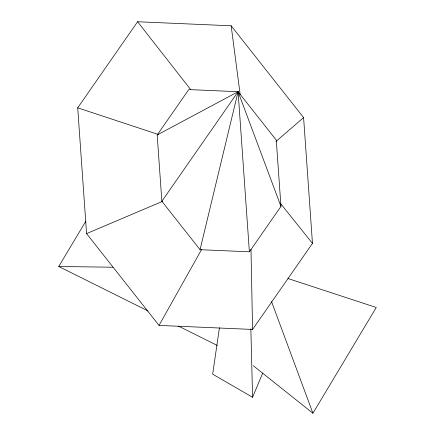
<?xml version="1.0" encoding="UTF-8"?>
<svg xmlns="http://www.w3.org/2000/svg" width="435" height="435" viewBox="0 0 435 435"><rect width="100%" height="100%" fill="white"/><g stroke="black" fill="none" stroke-linecap="round" stroke-linejoin="round"><path stroke-width="0.65" d="M219.43 327.816L212.666 374.187L252.577 397.269L262.702 373.094M200.046 249.685L238.092 91.714L188.757 89.583L157.182 134.97L161.858 201.285L200.046 249.685L249.38 251.816L280.956 206.429L276.279 140.113L238.092 91.714L157.182 134.97M159.014 325.407L252.577 329.447L312.466 243.366L303.597 117.591L231.164 25.79L137.601 21.75L77.707 107.831L86.581 233.611L159.014 325.407L201.497 249.695M148.085 310.987L58.736 266.497L85.88 221.165M253.257 365.726L312.923 413.25L376.264 307.48L287.91 278.498M161.858 201.285L238.092 91.714L280.956 206.429M275.937 141.495L303.597 117.591M86.581 233.611L162.641 201.313M58.736 266.497L113.008 267.226M77.707 107.831L158.34 134.469M178.48 326.125L217.38 345.493M280.249 203.15L312.466 243.366M137.601 21.75L190.731 89.659M271.527 301.553L312.923 413.25M231.164 25.79L240.142 94.482M238.092 91.714L249.38 251.816M250.848 328.784L252.577 397.269M250.984 249.358L252.577 329.447"/></g></svg>
